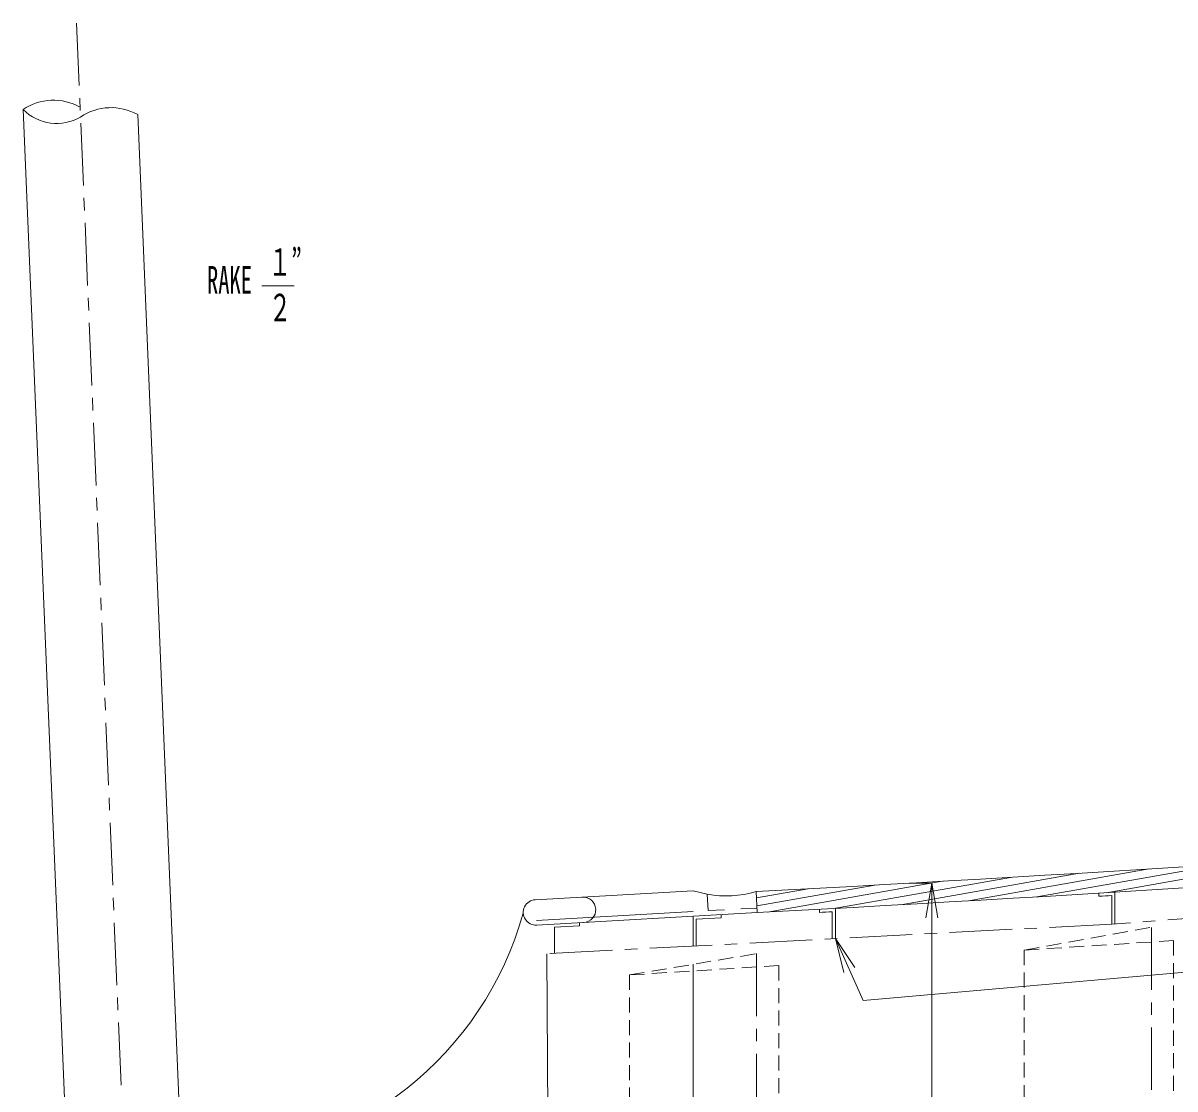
# Model space of a CAD drawing. Units: millimetres, scale not verified. Extents: x -28536 to 28536, y -20184 to 20184.
# Drawn here: x 10950 to 15556, y 7706 to 11968 of the extents above; entities that cross this region are included whole.
import ezdxf
from ezdxf.enums import TextEntityAlignment as Align

# ---------------------------------------------------------------- set-up
doc = ezdxf.new("R2010")
doc.units = ezdxf.units.MM
doc.header["$LTSCALE"] = 50
doc.linetypes.add('CHAIN1', pattern=[8, 5, -1, 1, -1])
doc.linetypes.add('DASHED1', pattern=[1.8, 1.2, -0.6])
for name, color, linetype, lineweight in [('0-0_0', 3, 'Continuous', 18), ('0-1_芯', 4, 'CHAIN1', 18), ('0-2_寸法', 2, 'Continuous', 18)]:
    doc.layers.add(name, color=color, linetype=linetype, lineweight=lineweight)
doc.styles.add('ＭＳ ゴシック', font='')
doc.styles.get('ＭＳ ゴシック').set_extended_font_data('MS Gothic')

msp = doc.modelspace()

# ---------------------------------------------------------------- linework, layer by layer
at = {"layer": '0-0_0'}
for p, q in [((10949.95, 11622.51), (11367.05, 1666.37)), ((11408.43, 11601.58), (11824.66, 1666.25)), ((15280.97, 8490.75), (16021.66, 8621.36)), ((14459.33, 8442.59), (15173.66, 8568.55)), ((14730.03, 8458.09), (15452.84, 8585.54)), ((15003.87, 8474.13), (15735.46, 8603.13)), ((13884.33, 8437.93), (14355.63, 8521.03)), ((13926.91, 8413.2), (14625.17, 8536.32)), ((14191.65, 8427.64), (14897.81, 8552.15)), ((12998.02, 8462.68), (13628.78, 8498.25)), ((13628.78, 8498.25), (13685.94, 8484.62)), ((13885.84, 8410.99), (13881.11, 8495)), ((13882.53, 8469.85), (14089.07, 8506.27)), ((15252.07, 8476.64), (15252.07, 8489.36)), ((15302.87, 8365.27), (15302.87, 8479.43)), ((15315.57, 8365.93), (15315.57, 8492.85)), ((13820.18, 8425.81), (13884.8, 8429.45)), ((13002.7, 8379.71), (13628.78, 8415.01)), ((13885.84, 8410.99), (13003.74, 8361.24)), ((13821.21, 8407.53), (13821.22, 8407.34)), ((14134.47, 8411.77), (14134.47, 8424.49)), ((14185.27, 8307.39), (14185.27, 8414.56)), ((14197.97, 8307.39), (14197.97, 8427.98)), ((13044.58, 8246.97), (13054.97, 6483.19)), ((13628.78, 6508.76), (13628.78, 8204.44))]:
    msp.add_line(p, q, dxfattribs=at)
at = {"layer": '0-0_0', "color": 1, "linetype": 'DASHED1'}
for p, q in [((14953.4, 8261.48), (15461.4, 8352.14)), ((14953.4, 8261.48), (15550.3, 8299.18)), ((15550.3, 8299.18), (15550.3, 6975.63)), ((13374.78, 8161.77), (13882.78, 8247.12)), ((14953.4, 8261.48), (14953.4, 6935.92)), ((13374.78, 8161.76), (13971.68, 8199.46)), ((13971.68, 8199.46), (13971.68, 6870.61)), ((13374.78, 8161.77), (13374.78, 6830.9))]:
    msp.add_line(p, q, dxfattribs=at)
at = {"layer": '0-0_0'}
for points in [[(13754.26, 8422.72), (13689.64, 8419.07), (13685.94, 8484.62)], [(13628.78, 8396.49), (13628.78, 8277.57), (13641.48, 8278.24), (13641.48, 8384.49), (13741.93, 8390.15), (13741.93, 8402.87)], [(13062.31, 8247.97), (13075.01, 8248.63), (13075.01, 8352.54), (13175.45, 8358.21), (13174.74, 8370.89)]]:
    msp.add_lwpolyline(points, dxfattribs=at)
for centre, radius, start, end in [((11071.92, 11441.75), 217.21, 60.6478, 124.15006), ((11084.66, 11755.67), 189.41, 224.931, 300.23131), ((11301.96, 11412.26), 217.21, 60.6478, 124.15006), ((3137.22, 208695.5), 200488.58, 273.07187, 275.42141), ((3139.28, 208611.34), 200488.58, 273.07263, 275.41552), ((13760.99, 8913.5), 435.39, 260.07374, 286.01415), ((4256.88, 208676.21), 200501.28, 273.14359, 273.15813), ((13000.88, 8411.96), 50.8, 93.22764, 273.22764), ((13189.08, 8422.57), 50.8, 273.22764, 93.22764), ((11634.73, 8777.93), 1366.16, 272.69071, 344.33717), ((3139.28, 208611.34), 200501.28, 273.14359, 273.15813)]:
    msp.add_arc(centre, radius, start, end, dxfattribs=at)
at = {"layer": '0-0_0', "color": 1, "linetype": 'DASHED1'}
msp.add_arc((7962.42, 98483.1), 91146.45, 271.98982, 277.47485, dxfattribs=at)
at = {"layer": '0-1_芯'}
for p, q in [((11164.29, 11967.7), (11602.68, 1503.36)), ((18967.03, 8644.84), (15303.76, 8365.31)), ((15303.76, 8365.31), (13044.58, 8246.97)), ((15461.4, 8352.14), (15461.4, 7021.27)), ((13882.78, 8247.12), (13882.78, 6916.25))]:
    msp.add_line(p, q, dxfattribs=at)
at = {"layer": '0-2_寸法'}
for p, q in [((11905.23, 10916.67), (12033.47, 10916.67)), ((14583.43, 8528.81), (14559.12, 8390.93)), ((14583.43, 8528.81), (14583.43, 6573.54)), ((14197.97, 8307.39), (14276.45, 8191.45)), ((14197.97, 8307.39), (14232.06, 8171.6))]:
    msp.add_line(p, q, dxfattribs=at)
for points in [[(14197.97, 8307.39), (14308.58, 8060.06), (21133.07, 8659.29), (20976.8, 8814.67)], [(14493.58, 8528.81), (14583.43, 8528.81), (14607.74, 8390.93)]]:
    msp.add_lwpolyline(points, dxfattribs=at)

# ---------------------------------------------------------------- texts
at = {"layer": '0-2_寸法', "style": 'ＭＳ ゴシック', "width": 0.6}
for s, p in [('１”', (11931.8, 10924.14)), ('RAKE', (11685.75, 10853.37)), ('２', (11932.62, 10742.34))]:
    msp.add_text(s, height=110, dxfattribs=at).set_placement(p, align=Align.BOTTOM_LEFT)

doc.saveas('drawing.dxf')
